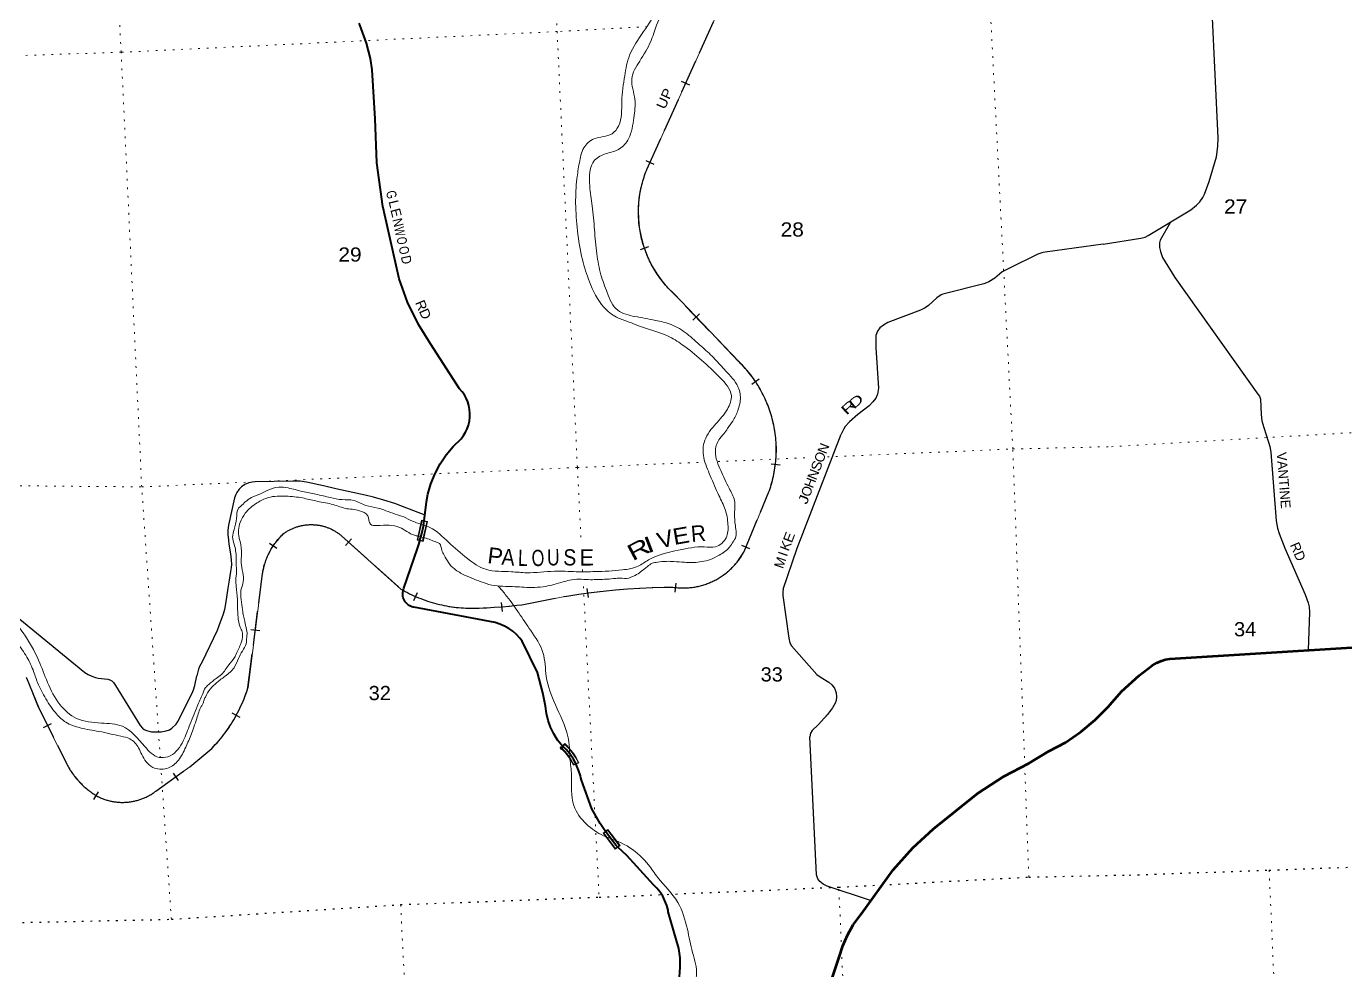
# Model space of a CAD drawing. Header units: feet. Extents: x 751810 to 1010326, y -353855 to -161247.
# Drawn here: x 927308 to 943578, y -195181 to -183539 of the extents above; entities that cross this region are included whole.
import ezdxf
from ezdxf.enums import TextEntityAlignment as Align

# ---------------------------------------------------------------- set-up
doc = ezdxf.new("R2010")
doc.units = ezdxf.units.FT
doc.header["$LTSCALE"] = 70
doc.header["$PDMODE"] = 32
doc.header["$PDSIZE"] = 35
doc.linetypes.add('DOTTED', pattern=[1.5, 0.3, -1.2])
doc.linetypes.add('LONG_DASHED', pattern=[7.5, 6, -1.5])
for name, color, linetype, lineweight in [('23', 7, 'Continuous', 70), ('26', 7, 'Continuous', 40), ('29', 7, 'Continuous', 25), ('34', 7, 'Continuous', 25), ('39', 7, 'Continuous', 13), ('6', 7, 'DOTTED', 25), ('61', 7, 'Continuous', 13), ('63', 7, 'Continuous', 25), ('7', 7, 'DOTTED', 13)]:
    doc.layers.add(name, color=color, linetype=linetype, lineweight=lineweight)
for name, color, linetype in [('27', 7, 'Continuous'), ('30', 7, 'Continuous'), ('41', 7, 'Continuous')]:
    doc.layers.add(name, color=color, linetype=linetype)

msp = doc.modelspace()

# ---------------------------------------------------------------- linework, layer by layer
at = {"layer": '23'}
for points in [[(940814.72, -191739.15), (941031.45, -191542.11), (941191.37, -191420.5), (941248.94, -191385.29), (941305.31, -191360.1), (941357.68, -191346.89), (941410.77, -191337.39), (944712.66, -191131.18)], [(937130.14, -195617.28), (937333.72, -195014.3), (937377.41, -194876.5), (937435.27, -194744.03), (937506.66, -194618.33), (937590.8, -194500.78), (937608.04, -194479.61), (937999.28, -193939.21), (938240.52, -193667.25), (938494.58, -193433.81), (939038.36, -192995.39), (939365.36, -192783.56), (939669.1, -192626.77), (939916.84, -192475.84), (940121.38, -192367.45), (940313.47, -192238.28), (940491, -192089.74), (940652.04, -191923.46), (940672.44, -191899.72), (940814.72, -191739.15)]]:
    msp.add_lwpolyline(points, dxfattribs=at)
at = {"layer": '26'}
for points in [[(932214.82, -189635.53), (932242.89, -189399.57), (932260.63, -189306.69), (932297.57, -189177.14), (932347.86, -189052.16), (932410.93, -188933.12), (932486.1, -188821.32), (932572.55, -188718), (932669.32, -188624.28), (932670.63, -188622.74), (932699.74, -188584.26), (932724.67, -188542.95), (932745.15, -188499.26), (932760.95, -188453.67), (932771.9, -188406.68), (932777.88, -188358.8), (932778.82, -188310.56), (932774.71, -188262.49), (932765.6, -188215.1), (932751.58, -188168.93), (932732.82, -188124.48), (932709.51, -188082.23), (932681.91, -188042.65), (932650.33, -188006.18), (932290.12, -187453.29), (932143.6, -187215.95), (932008.92, -186939.47), (931903.89, -186650.42), (931719.92, -185828.96), (931714.34, -185804.05), (931709.31, -185778.96), (931705.66, -185760.74), (931629.07, -185221.68), (931609.24, -184677.58), (931572.16, -184075.11), (931550.89, -183936.68), (931504.12, -183747.59), (931437.84, -183564.43), (931410.89, -183499.1)], [(933897.42, -192388.31), (933859.31, -192337.55), (933812.14, -192261.39), (933773.18, -192180.72), (933742.87, -192096.42), (933721.54, -192009.42), (933709.42, -191920.66), (933678.73, -191754.46), (933609.82, -191504.62), (933422.28, -191117.57), (933395.4, -191082.67), (933353.91, -191037.82), (933307.96, -190997.55), (933258.05, -190962.31), (933204.73, -190932.47), (933148.59, -190908.37), (933090.23, -190890.28), (932084.98, -190700.42), (932079.42, -190699.24), (932062.5, -190694.4), (932046.17, -190687.82), (932030.62, -190679.57), (932016.02, -190669.73), (932002.53, -190658.43), (931990.29, -190645.78), (931979.45, -190631.92), (931970.11, -190617), (931962.38, -190601.18), (931956.35, -190584.65), (931952.07, -190567.57), (931949.61, -190550.14), (931948.98, -190532.55), (931950.2, -190514.99), (931953.24, -190497.65), (931958.08, -190480.73), (931964.66, -190464.41), (932130.21, -189976.04), (932138.76, -189950.8), (932146.13, -189926.04), (932168.42, -189846.95), (932184.79, -189790.55), (932203.88, -189702.31), (932214.82, -189635.53)], [(934086.58, -192635.35), (934056.2, -192575.07), (934010.74, -192506.85), (933967.11, -192455.91), (933897.41, -192388.31)], [(934600.31, -193660.33), (934580.31, -193637.59), (934499.39, -193532.06), (934441.21, -193454.74), (934384.02, -193366.59), (934283.34, -193186.25), (934155.46, -192830.65), (934146.51, -192805.78), (934140.01, -192780.65), (934118.28, -192709.8), (934096.89, -192659.56), (934086.58, -192635.35)], [(935335.84, -195481.29), (935338.9, -195455), (935357.61, -195294.52), (935363.3, -195257.51), (935373.05, -195140.84), (935370.54, -195023.78), (935355.82, -194907.63), (935224.79, -194454.3), (935221.29, -194436.16), (935205.58, -194376.79), (935183.75, -194319.38), (935156.03, -194264.57), (935122.74, -194212.96), (935084.24, -194165.11), (935040.94, -194121.55), (934712.94, -193763.13), (934600.31, -193660.33)]]:
    msp.add_lwpolyline(points, dxfattribs=at)
at = {"layer": '29'}
for p, q in [((927113.7, -190753.02), (928029.18, -191503.97)), ((937162, -192053.18), (937224.45, -191982.68)), ((937054.26, -194001.38), (936969.67, -192299.1))]:
    msp.add_line(p, q, dxfattribs=at)
for points in [[(940587, -186224.1), (941054.32, -186151.32), (941104.2, -186136.01), (941141.78, -186117.21), (941670.81, -185801.22), (941740.4, -185743.85), (941780.67, -185700.87), (941818.25, -185649.83), (941839.15, -185608.73), (941896.37, -185453.09), (941984.92, -185146.9), (942003.47, -185018.6), (942005.61, -184914.09), (941932, -183349.93)], [(941418.81, -185951.74), (941291.63, -186173.83), (941281.37, -186208.53), (941284.05, -186264.94), (941294.79, -186315.97), (941320.42, -186386.44), (941472.7, -186636.33), (942497.41, -188072.66), (942516.2, -188099.52), (942526.73, -188135.96), (942534.73, -188325.23), (942545.73, -188403.05), (942567.87, -188485.22), (942627.67, -188664.29), (942645.05, -188717.32), (942657.73, -188790.13), (942722.9, -189633.26), (942739.53, -189726.67), (942757.79, -189791.74), (942829.47, -189971.06), (943078.13, -190541.72), (943117.51, -190645.92), (943128.24, -190694.27), (943131.14, -190759.39), (943114.21, -191231.01)], [(940587, -186224.1), (939871.81, -186321.34), (939842.15, -186326.28), (939782.83, -186348.54), (939683.97, -186395.52), (939530.73, -186469.7), (939340.42, -186566.14), (939308.29, -186593.34), (939250.79, -186644.17), (939176.65, -186688.68), (939169.88, -186692.25), (939115.51, -186712.03), (938611.3, -186840.62), (938589.06, -186848.04), (938537.16, -186885.13), (938433.35, -186979.09), (938391.33, -187008.77), (938334.49, -187038.44), (937934.09, -187191.75), (937879.72, -187221.42), (937835.23, -187256.04), (937803.1, -187298.08), (937785.79, -187350.01), (937785.79, -187503.32), (937815.45, -187997.87), (937805.57, -188074.53), (937785.79, -188121.51), (937748.72, -188166.02), (937701.76, -188215.47), (937563.35, -188324.27), (937459.54, -188413.29), (937405.17, -188472.64), (937387.87, -188499.84), (937355.69, -188564.58)], [(936642.23, -190477.12), (936813.35, -189970.3), (937355.69, -188564.58)], [(932224.99, -189567.3), (931945.43, -189456.79), (931852.75, -189423.42), (931718.05, -189380.14), (931587.05, -189341.82), (931488.19, -189318.32), (931122.4, -189239.19), (930974.1, -189204.57), (930764.02, -189157.59), (930733.13, -189152.64), (930686.17, -189147.7), (930593.48, -189145.22), (930128.82, -189155.12), (930091.76, -189158.82), (930052.2, -189167.48), (930001.54, -189188.5), (929960.75, -189216.93), (929931.1, -189244.13), (929901.43, -189286.17), (929889.09, -189309.66), (929876.72, -189352.94), (929800.1, -189689.23), (929793.94, -189751.06), (929792.68, -189805.45), (929798.88, -189873.46), (929805.04, -189924.14), (929827.29, -190040.36), (929834.7, -190114.55)], [(929834.7, -190114.55), (929835.95, -190172.67), (929834.72, -190209.76), (929827.3, -190261.68), (929807.53, -190365.55), (929792.7, -190466.93), (929765.52, -190657.33), (929751.92, -190727.79), (929733.39, -190785.92), (929681.48, -190930.56), (929659.24, -190986.21), (929476.34, -191371.96), (929444.2, -191431.28), (929431.85, -191465.93), (929409.61, -191547.53)], [(936642.23, -190477.12), (936636.5, -190510.19), (936636.5, -190554.69), (936710.65, -191083.86), (936725.48, -191140.74), (936745.25, -191177.83), (937056.67, -191528.97), (937111.05, -191568.52), (937204.97, -191622.92), (937242.04, -191657.55), (937274.17, -191697.11), (937293.95, -191753.99), (937298.89, -191805.91), (937296.42, -191850.43), (937284.06, -191885.04), (937249.45, -191939.44), (937190.14, -192023.51), (937071.5, -192152.09), (936997.35, -192221.33), (936977.59, -192253.49), (936969.67, -192299.1)], [(928029.18, -191503.97), (928071.23, -191530.19), (928113.25, -191551.21), (928161.44, -191568.51), (928194.81, -191575.94), (928310.98, -191588.3), (928336.92, -191594.48), (928360.41, -191608.09), (928382.65, -191629.1), (928407.37, -191664.96), (928711.37, -192159.51), (928739.79, -192192.89), (928759.56, -192206.49), (928790.46, -192221.33), (928849.77, -192234.92), (928909.1, -192238.64), (928970.88, -192234.92), (929030.21, -192226.28), (929072.21, -192211.43), (929101.88, -192191.66), (929153.79, -192142.2), (929177.26, -192108.81), (929351.51, -191761.4), (929367.57, -191719.35), (929383.64, -191664.96), (929409.61, -191547.53)], [(937719.49, -194318.04), (937182.73, -194137.7), (937135.77, -194112.98), (937093.75, -194080.83), (937070.28, -194047.45), (937054.26, -194001.38)]]:
    msp.add_lwpolyline(points, dxfattribs=at)
at = {"layer": '34', "lineweight": 13}
for p, q in [((934961.88, -185303), (935799.3, -183446.57)), ((936092.55, -187669.46), (935291.52, -186832.27)), ((936160.39, -190013.05), (936465.82, -189279.26)), ((931193.78, -189819.73), (931926.71, -190477.7)), ((930041.82, -191690.14), (930220.78, -190285.84)), ((933416.62, -190670.35), (933972.35, -190563.47))]:
    msp.add_line(p, q, dxfattribs=at)
for points in [[(927307.99, -191571.68), (927454.77, -191931.26), (927807.52, -192635.53)], [(928906.04, -192969.56), (929324.82, -192668.11), (929594.48, -192441.91)]]:
    msp.add_lwpolyline(points, dxfattribs=at)
for centre, radius, start, end in [((936234.01, -185828.95), 1376.57, 157.5378, 226.79061), ((935044.45, -188760.66), 1513.02, 339.95519, 46.15431), ((930820.65, -190259.99), 577.11, 49.71849, 126.14297), ((931071.9, -190420.44), 861.69, 133.36034, 171.01308), ((935410.13, -189614.31), 849.63, 261.35631, 332.01109), ((932797.52, -188985.72), 1727.51, 239.72972, 269.58923), ((935344.4, -199113.29), 8659.22, 90.40999, 99.11693), ((932739.63, -185366.23), 5347.15, 270.48756, 277.27367), ((928290.28, -191156.87), 1830.92, 315.42389, 343.06667), ((928667.67, -192197.36), 965.32, 206.99474, 240.15299), ((928494.35, -192424.59), 682.99, 243.2781, 307.06868)]:
    msp.add_arc(centre, radius, start, end, dxfattribs=at)
at = {"layer": '39'}
for points in [[(940335.9, -180145.41), (940276.26, -180118.6), (940133.02, -180056.63), (939996.76, -180024.67), (939858.3, -179986.73), (939661.97, -179970.78), (939524.71, -180037.6), (939412.95, -180145.94), (939294.27, -180226.28), (939150.22, -180269.13), (938960.74, -180279.16), (938764.3, -180325.69), (938590.32, -180446.07), (938450.16, -180615.76), (938296.32, -180800), (938163.09, -180866.69), (938001.5, -180930.25), (937861.73, -180981.03), (937734.37, -181041.49), (937574.08, -181147.33), (937379.43, -181252.24), (937179.3, -181375.47), (937004.27, -181461.62), (936836.03, -181571.75), (936593.29, -181688.26), (936476.24, -181689.95), (936275.21, -181718.48), (936117.71, -181783.93), (935966.3, -181915.69), (935852.48, -182088.58), (935770.1, -182298.76), (935653.43, -182510.04), (935505.66, -182760.58), (935358.73, -182972.81), (935219.4, -183235.19), (935080.87, -183523.73), (935008.27, -183723.53), (934872.35, -183965.64), (934774.14, -184186.41), (934812.13, -184437.12), (934798.94, -184665.27), (934734.18, -184923.27), (934620.97, -185049.78), (934459.19, -185107.3), (934316.31, -185188.41), (934255.42, -185506.74), (934287.17, -185751.61), (934314.42, -186047), (934343.74, -186344.34), (934394.01, -186600.71), (934471.47, -186821.95), (934601.32, -187039.53), (934813.63, -187115.43), (935065.48, -187163.89), (935258.83, -187214.2), (935456.24, -187330.88), (935630.5, -187482.56), (935782.2, -187622.86), (935911.77, -187765.87), (936071.01, -187954.3), (936114.09, -188108.12), (936080.96, -188278.45), (936020.25, -188405.33), (935956.41, -188496.02), (935909.98, -188561.98), (935847.72, -188638.52), (935805.66, -188780.92), (935871.45, -189016.65), (935975.01, -189233.04), (936040.22, -189384.14), (936039.13, -189544.49)], [(932172.02, -189676.6), (932284.99, -189718.67), (932514.64, -189898.83), (932746.92, -190099.05), (932975.14, -190232.9), (933289.03, -190263.27), (933477.17, -190275.45), (933819.83, -190256.54), (934088.53, -190262.14), (934322.7, -190260.77), (934657.22, -190240.1), (934853.66, -190193.58), (934980.53, -190117.01), (935352.36, -189996.41), (935668.12, -189956.18), (935807.36, -189953.79), (935937.27, -189844.88), (935960.5, -189680.9), (935926.57, -189496.57), (935848.58, -189323.7), (935742.13, -189079.19), (935662.59, -188855.99), (935674.19, -188642), (935811.34, -188440.15), (935953.15, -188258.32), (936002.48, -188089.48), (935864.56, -187872.16), (935397.73, -187463.73), (935214.69, -187354.65), (934920.83, -187253.11), (934718.6, -187176.89), (934587.78, -187124.6), (934430.52, -187000.6), (934251.32, -186687.85), (934166.2, -186414.45), (934104.83, -186059.68), (934082.27, -185719.8), (934097.2, -185417.03), (934127.51, -185220.59), (934182.46, -185037.47), (934308.21, -184924.66), (934530.44, -184863.21), (934610.29, -184767.98), (934651.44, -184464.38), (934688.13, -184146.81), (934747.02, -183895.05), (934919.78, -183603.4), (935092.66, -183315.78), (935199.96, -183062.48)], [(929897.74, -190294.9), (929900.97, -190259.69), (929894.16, -190169.22), (929895.65, -190086.54), (929870.41, -189922.09), (929851.56, -189834.01), (929868.94, -189742.77), (929901.05, -189604.71), (929923.5, -189481.07), (929952.82, -189454.42), (930007.88, -189401.81), (930082.98, -189349.05), (930186.63, -189305.46), (930286.13, -189257.98), (930420.22, -189219.47), (930535.63, -189229.92), (930712.6, -189272.69), (930879.23, -189307.72), (931056.14, -189348.47), (931204.32, -189374.01), (931345.94, -189383.63), (931493.21, -189445.48), (931643.59, -189476.99), (931739.51, -189510.23), (931857.92, -189552.83), (931961.32, -189586)], [(931237.97, -189483.79), (931068.7, -189428.69), (930875.72, -189390.46), (930713.05, -189353.29), (930512.5, -189331.42), (930290.93, -189348.51), (930153.6, -189413.32), (930008.11, -189540.86), (929945.01, -189655.72), (929930.53, -189841.59), (929944.98, -189888.46)], [(932138.99, -189823.51), (932094.07, -189813.39), (931911.4, -189716.4), (931634.07, -189692.93), (931550.81, -189677.43), (931517.28, -189571.68), (931416.46, -189510.38), (931237.97, -189483.79)], [(935465.94, -190147.13), (935542.82, -190149.59), (935635.36, -190138.6), (935745.56, -190110.92), (935852.93, -190057.14), (935981.14, -189958.36), (936023.59, -189894.54), (936042.9, -189865.72), (936062.67, -189786.49), (936051.7, -189692.12), (936039.13, -189544.49)], [(931961.32, -189586), (932070.54, -189638.8), (932172.02, -189676.6)], [(932138.99, -189823.51), (932293.66, -189869.55), (932367.27, -189899.46), (932402.11, -189916.5), (932430.81, -189996.2), (932460.97, -190057.72), (932514.3, -190150.75), (932587.37, -190229.05), (932712.82, -190303.68), (932831.48, -190354.34), (932943.85, -190397.13), (933084.26, -190432.99), (933217.82, -190442.87), (933333.04, -190447.28), (933446.31, -190453.77), (933579.62, -190455.6), (933712.5, -190443.33), (933812.73, -190420), (933928.86, -190388.11), (934004.95, -190367.56), (934127.68, -190353.6), (934155.99, -190354.72), (934265.22, -190361.34), (934355.98, -190358.47), (934466.92, -190354.95), (934575.66, -190345.46), (934654.33, -190342.97), (934763, -190331.47), (934764.46, -190330.55)], [(929944.98, -189888.46), (929960.98, -190044.17), (929958.27, -190153.08), (929981.58, -190386.12), (929954.54, -190491.78), (929958.06, -190606.54), (929974, -190730.98), (929986.44, -190807.17), (930002.6, -190873.16), (930004.55, -190896.66), (930013.65, -190935.33), (930029.57, -191017.21), (930024.86, -191071.98), (930017.18, -191150.82), (929971.49, -191240.94), (929923.85, -191333.14), (929868.75, -191445.72), (929760.91, -191549.9), (929656.35, -191629.8), (929577.96, -191706.84), (929515.54, -191808.72), (929497.63, -191852.48), (929484.51, -191893.15)], [(934763, -190331.47), (934814.96, -190309.06), (934885.47, -190261.56), (934966.37, -190198.47), (935027.23, -190158.39), (935091.06, -190145.03), (935202.4, -190134.64), (935292.21, -190136.87), (935423.58, -190146.51), (935465.94, -190147.13)], [(929897.74, -190294.9), (929891.59, -190348.67), (929896.82, -190453.3), (929903.27, -190531.69), (929912.04, -190620.09), (929913.49, -190732.9), (929918.23, -190821.42), (929941.92, -190935.55), (929958.07, -190974.33), (929975.27, -191035.26), (929948.79, -191159.03), (929888.32, -191293.95), (929875.01, -191320.57), (929803.1, -191411.53), (929713.83, -191529.23), (929648.69, -191577.64), (929558.13, -191653.06), (929518.91, -191690.58), (929479.14, -191776.48), (929445.84, -191844.83)], [(933128.37, -190441.88), (933214.8, -190541.72), (933367.17, -190753.42)], [(924116.75, -193199.02), (924167.74, -193113.53), (924300.68, -192905.77), (924579.73, -192788.11), (924828.46, -192669.39), (925075.61, -192564.83), (925340.73, -192453.66), (925516.7, -192266.71), (925660.33, -192078.77), (925719.99, -191917.67), (925714.18, -191728.41), (925704.5, -191478.82), (925919.57, -191250.32), (926280.47, -190970.86), (926612.01, -190787.04), (926913.64, -190747.26), (927120.83, -190853.56), (927267.16, -191016.2), (927459.27, -191354.74), (927568.59, -191627.38), (927720.28, -191898.67), (927925.47, -192071.54), (928234.11, -192128.27), (928491.76, -192168.48), (928767.95, -192417.7), (928943.67, -192551.19), (929054.48, -192543.65), (929228.99, -192374.89), (929315.53, -192168.6), (929415.08, -191925.63), (929445.84, -191844.83)], [(933367.17, -190753.42), (933379.31, -190770.28), (933527.36, -190989.3), (933678.99, -191258.58), (933720.41, -191555.54), (933832.03, -191902.67), (933985.4, -192294.83), (934011.83, -192573.4)], [(929484.51, -191893.15), (929465.5, -191924.03), (929409.45, -192070.91), (929335.19, -192282.85), (929263.55, -192448.36), (929167.4, -192604.57), (929040.72, -192687.18), (928866.69, -192674.55), (928730.57, -192515.62), (928691.67, -192432.21), (928585.4, -192324.73), (928471.27, -192290.05), (928202.97, -192232.04), (927969.4, -192187.04), (927795.66, -192117.97), (927679.49, -192016.85), (927548.56, -191829.54), (927445.49, -191629.26), (927390.24, -191473.81), (927299.89, -191293.28), (927171.29, -191115.97), (927040.56, -191001.21), (926820.12, -190923.54), (926668.66, -190922.29), (926537.63, -190994.96), (926312.07, -191145.19), (926012.9, -191396.5), (925855.31, -191524.43), (925822.93, -191587.93), (925825.78, -191680.54), (925894.47, -191813.39), (925780.49, -192046.75), (925553.59, -192350.18), (925421.12, -192507.54), (925201.58, -192722.07), (925084.71, -192729.8), (924876.73, -192794.83), (924681.28, -192873.57), (924493.23, -192929.91), (924344.52, -192952.75), (924238.16, -193105.26), (924192.15, -193190.28)], [(934011.69, -192571.96), (934030.19, -192767.01), (934060.03, -193146.96), (934214.39, -193373.84), (934426.79, -193518.26), (934454.02, -193530.63)], [(934454.02, -193530.63), (934750.31, -193665.21), (934980.95, -193877.58), (935092.61, -194029.23), (935342.48, -194341.75), (935459.59, -194670.57), (935524.97, -194958.71), (935571.83, -195235.34), (935513.18, -195495.16), (935525.6, -195653.38)]]:
    msp.add_spline(points, degree=3, dxfattribs=at)
at = {"layer": '6'}
for points in [[(940908.16, -194002.22), (942634.97, -193942.24), (945002.99, -193856.33), (948000.21, -193752.57), (953313.33, -193494.25), (955671.09, -193400.66), (958482.55, -193253.51), (961000.52, -193151.81), (963825.63, -193129.25), (966350.54, -193059.58), (968997.24, -192889.8), (969194.01, -192882.26), (972256.87, -192775.6)], [(919850.01, -194860.73), (921600.94, -194803.02), (923721.18, -194679.47), (926628.22, -194601.53), (929095.84, -194547.59), (931923.02, -194367.39), (934371.31, -194275.76), (937327.42, -194151.94), (939671.73, -194027.33), (940908.16, -194002.22)]]:
    msp.add_lwpolyline(points, dxfattribs=at)
at = {"layer": '61'}
for p, q in [((932127.05, -189871.52), (932181.93, -189627.62)), ((932181.93, -189627.62), (932255.1, -189644.08)), ((933896.45, -192436.32), (933947, -192380.92)), ((933907.74, -192435.8), (933947.51, -192392.21)), ((934122.27, -192617.34), (934054.58, -192649.63)), ((934111.61, -192613.55), (934058.36, -192638.95)), ((934419.78, -193485.71), (934479.54, -193440.38)), ((934570.88, -193684.88), (934419.78, -193485.71))]:
    msp.add_line(p, q, dxfattribs=at)
for points in [[(932255.1, -189644.08), (932200.22, -189887.98), (932127.05, -189871.52)], [(934479.54, -193440.38), (934630.63, -193639.55), (934570.88, -193684.88)]]:
    msp.add_lwpolyline(points, dxfattribs=at)
for points in [[(932136.61, -189865.47), (932187.97, -189637.18), (932245.53, -189650.12), (932194.17, -189878.41)], [(934430.99, -193487.24), (934478, -193451.58), (934619.41, -193638.01), (934572.41, -193673.66)]]:
    msp.add_lwpolyline(points, close=True, dxfattribs=at)
for radius, start, end in [(670.92, 25.15583, 47.9471), (678.92, 25.81785, 47.28577), (745.92, 25.15584, 47.94712), (737.92, 25.79265, 47.31254)]:
    msp.add_arc((933447.21, -192934.63), radius, start, end, dxfattribs=at)
msp.add_point((933907.74, -192435.8), dxfattribs=at)
at = {"layer": '63'}
for p, q in [((935489.93, -184262.51), (935389.1, -184217.02)), ((935051.42, -185240.95), (934950.6, -185195.47)), ((934981.6, -186255.75), (934877.33, -186292.65)), ((935609.13, -187083.06), (935529.21, -187159.53)), ((936346.92, -187890.25), (936255.46, -187952.46)), ((936602.33, -188947.98), (936492.46, -188935.26)), ((931243.33, -189939.62), (931317.22, -189857.31)), ((930397.11, -189975.69), (930305.03, -189914.41)), ((936231.71, -189980.93), (936129.59, -189938.42)), ((932086.96, -190618.87), (932132.02, -190517.86)), ((934239.28, -190578.91), (934224.9, -190469.24)), ((935308.86, -190514.36), (935320.45, -190404.36)), ((933179.49, -190751.84), (933169.44, -190641.69)), ((930187.32, -190992.26), (930077.6, -190978.27)), ((927517.78, -192182.34), (927616.67, -192132.81)), ((929943.38, -192061.49), (929846.89, -192007.42)), ((929185.53, -192837.51), (929120.91, -192747.74)), ((928140.76, -193069.37), (928198.71, -192975.15))]:
    msp.add_line(p, q, dxfattribs=at)
at = {"layer": '63', "linetype": 'LONG_DASHED'}
for points in [[(936156.95, -187736.71), (936138.84, -187717.55), (936120.57, -187698.63), (936101.77, -187679.91), (936091.77, -187670.24), (935290.74, -186833.05), (935273.29, -186816.47), (935256.29, -186799.55), (935239.58, -186782.33), (935222.94, -186764.83), (935206.79, -186747), (935191.03, -186728.98), (935175.35, -186710.67), (935160.14, -186692.03), (935145.32, -186673.19), (935130.69, -186653.97), (935116.54, -186634.62), (935102.58, -186615.08), (935088.98, -186595.13), (935075.88, -186575.07), (935063.07, -186554.72), (935050.54, -186534.25), (935038.39, -186513.39), (935026.62, -186492.51), (935015.23, -186471.22), (935004.24, -186449.94), (934993.52, -186428.34), (934983.29, -186406.63), (934973.44, -186384.72), (934963.89, -186362.7), (934954.81, -186340.37), (934946.01, -186317.94), (934937.71, -186295.39), (934929.69, -186272.73), (934922.25, -186249.86), (934915.1, -186226.9), (934908.34, -186203.91), (934901.96, -186180.72), (934896.07, -186157.41), (934890.56, -186133.91), (934885.34, -186110.49), (934880.7, -186086.84), (934876.46, -186063.2), (934872.49, -186039.45), (934869.03, -186015.77), (934866.04, -185991.79), (934863.34, -185967.9), (934861.22, -185943.99), (934859.31, -185920.07), (934857.97, -185895.94), (934857.03, -185871.99), (934856.47, -185848.04), (934856.3, -185823.87), (934856.72, -185799.89), (934857.34, -185775.89), (934858.53, -185751.88), (934860.02, -185727.76), (934862, -185703.91), (934864.48, -185679.96), (934867.24, -185656.09), (934870.39, -185632.21), (934874.13, -185608.5), (934878.17, -185584.7), (934882.59, -185561.07), (934887.51, -185537.53), (934892.82, -185514.16), (934898.52, -185490.79), (934904.52, -185467.5), (934911.1, -185444.39), (934917.99, -185421.37), (934925.35, -185398.44), (934933.03, -185375.58), (934941.19, -185353.01), (934949.64, -185330.52), (934958.5, -185308.21), (934960.87, -185302.56), (935798.29, -183446.13)], [(935786.85, -190374.68), (935800.06, -190367.94), (935813.14, -190361), (935826.15, -190353.88), (935838.93, -190346.56), (935851.69, -190338.88), (935864.29, -190331.1), (935876.68, -190323.03), (935888.99, -190314.86), (935901.18, -190306.32), (935913.14, -190297.67), (935924.95, -190288.82), (935936.73, -190279.72), (935948.18, -190270.39), (935959.58, -190260.96), (935970.75, -190251.24), (935981.87, -190241.35), (935992.66, -190231.31), (936003.33, -190221), (936013.84, -190210.58), (936024.2, -190199.98), (936034.26, -190189.15), (936044.26, -190178.14), (936054.03, -190167), (936063.55, -190155.66), (936072.85, -190144.2), (936082.01, -190132.55), (936091.01, -190120.78), (936099.69, -190108.8), (936108.22, -190096.7), (936116.53, -190084.41), (936124.68, -190072.01), (936132.51, -190059.46), (936140.18, -190046.81), (936147.62, -190034.04), (936154.82, -190021.05), (936159.4, -190012.58), (936464.79, -189278.86), (936470.77, -189262.31), (936479.31, -189237.22), (936487.43, -189212.2), (936495.05, -189186.84), (936502.26, -189161.55), (936509.09, -189135.99), (936515.38, -189110.42), (936521.22, -189084.7), (936526.71, -189058.94), (936531.63, -189032.95), (936536.21, -189006.9), (936540.25, -188980.85), (936543.96, -188954.74), (936547, -188928.52), (936549.69, -188902.26), (936551.97, -188876.05), (936553.8, -188849.73), (936555.08, -188823.38), (936555.9, -188796.88), (936556.42, -188770.55), (936556.28, -188744.12), (936555.71, -188717.76), (936554.81, -188691.35), (936553.39, -188665.13), (936551.4, -188638.68), (936549.12, -188612.4), (936546.2, -188586.22), (936543.06, -188560.07), (936539.26, -188533.83), (936535.08, -188507.86), (936530.47, -188481.96), (936525.4, -188455.93), (936519.74, -188430.22), (936513.86, -188404.54), (936507.36, -188378.97), (936500.52, -188353.34), (936493.21, -188328.13), (936485.35, -188302.89), (936477.19, -188277.81), (936468.61, -188252.81), (936459.44, -188228.13), (936449.93, -188203.38), (936440.03, -188178.93), (936429.63, -188154.67), (936418.84, -188130.7), (936407.63, -188106.79), (936396.13, -188083.04), (936384.02, -188059.61), (936371.61, -188036.35), (936358.69, -188013.26), (936345.48, -187990.35), (936331.8, -187967.84), (936317.81, -187945.49), (936303.44, -187923.42), (936288.57, -187901.55), (936273.43, -187880.04), (936257.87, -187858.61), (936241.95, -187837.67), (936225.61, -187816.8), (936208.93, -187796.42), (936191.94, -187776.2), (936174.7, -187756.36), (936156.95, -187736.71)], [(930040.74, -191689.91), (930219.69, -190285.68), (930222.14, -190270.77), (930224.91, -190256.01), (930227.93, -190241.29), (930231.15, -190226.51), (930234.68, -190211.86), (930238.47, -190197.36), (930242.43, -190182.79), (930246.72, -190168.35), (930251.25, -190154.04), (930256.06, -190139.69), (930261.09, -190125.55), (930266.29, -190111.44), (930271.83, -190097.37), (930277.61, -190083.52), (930283.63, -190069.71), (930289.82, -190056.02), (930296.34, -190042.38), (930303.01, -190028.93), (930310.02, -190015.53), (930317.18, -190002.35), (930324.59, -189989.19), (930332.22, -189976.24), (930340.1, -189963.43), (930348.14, -189950.72), (930356.5, -189938.15), (930365.02, -189925.7), (930373.77, -189913.46), (930382.68, -189901.33), (930391.9, -189889.42), (930401.27, -189877.63), (930410.8, -189866.03), (930420.56, -189854.56), (930430.55, -189843.29), (930440.78, -189832.16), (930451.08, -189821.22), (930461.68, -189810.48), (930472.43, -189799.96), (930479.56, -189793.1), (930487.83, -189787.14), (930496.12, -189781.44), (930504.52, -189775.88), (930513.03, -189770.38), (930521.63, -189765.1), (930530.29, -189759.99), (930539.06, -189754.95), (930547.93, -189750.12), (930556.85, -189745.47), (930565.92, -189740.92), (930574.98, -189736.58), (930584.13, -189732.34), (930593.41, -189728.28), (930602.71, -189724.43), (930612.09, -189720.72), (930621.5, -189717.15), (930631.06, -189713.75), (930640.58, -189710.51), (930650.25, -189707.47), (930659.87, -189704.58), (930669.61, -189701.84), (930679.36, -189699.3), (930689.16, -189696.94), (930698.99, -189694.7), (930708.9, -189692.69), (930718.84, -189690.81), (930728.78, -189689.13), (930738.74, -189687.58), (930748.76, -189686.28), (930758.78, -189685.12), (930768.79, -189684.1), (930778.85, -189683.27), (930788.92, -189682.65), (930799.05, -189682.2), (930809.11, -189681.87), (930819.22, -189681.79), (930829.31, -189681.87), (930839.41, -189682.08), (930849.45, -189682.48), (930859.56, -189683.11), (930869.63, -189683.85), (930879.66, -189684.84), (930889.67, -189685.9), (930899.73, -189687.22), (930909.68, -189688.68), (930919.61, -189690.32), (930929.59, -189692.12), (930939.45, -189694.15), (930949.29, -189696.27), (930959.11, -189698.62), (930968.94, -189701.11), (930978.62, -189703.77), (930988.31, -189706.65), (930997.94, -189709.63), (931007.55, -189712.79), (931017.04, -189716.18), (931026.54, -189719.68), (931035.95, -189723.34), (931045.28, -189727.2), (931054.51, -189731.19), (931063.69, -189735.36)], [(931063.71, -189735.36), (931072.84, -189739.64), (931081.87, -189744.15), (931090.82, -189748.78), (931099.71, -189753.6), (931108.55, -189758.53), (931117.22, -189763.65), (931125.84, -189768.87), (931134.36, -189774.26), (931142.79, -189779.84), (931151.1, -189785.52), (931159.37, -189791.36), (931167.46, -189797.34), (931175.53, -189803.47), (931183.4, -189809.75), (931191.22, -189816.14), (931194.5, -189818.9), (931927.36, -190476.8), (931953.45, -190491.83), (931979.82, -190506.23), (932006.46, -190520.17), (932033.43, -190533.91), (932060.59, -190546.96), (932087.86, -190559.49), (932115.47, -190571.8), (932143.26, -190583.42), (932171.17, -190594.51), (932199.48, -190605.25), (932227.76, -190615.36), (932256.23, -190625.18), (932285.03, -190634.39), (932313.79, -190642.98), (932342.82, -190651.13), (932371.87, -190658.88), (932401.27, -190666.05), (932430.54, -190672.75), (932460.17, -190678.84), (932489.68, -190684.47), (932519.44, -190689.64), (932549.16, -190694.2), (932579, -190698.22), (932608.86, -190701.86), (932638.92, -190704.8), (932669, -190707.37), (932699.05, -190709.32), (932729.12, -190710.88), (932759.24, -190711.67), (932785.13, -190712.09), (932799.04, -190711.78), (932892.74, -190710.29), (932985.99, -190706.65), (933078.77, -190701.38), (933172.13, -190695.06), (933265.05, -190686.59), (933357.49, -190676.49), (933416.45, -190669.26), (933972.16, -190562.39), (934121.95, -190539.22), (934271.43, -190519.63), (934421.31, -190502.59), (934572.32, -190487.12), (934723.03, -190475.22), (934873.29, -190466.01), (935024.69, -190458.39), (935175.78, -190454.31), (935282.51, -190453.2), (935297.3, -190455.36), (935311.95, -190457.16), (935326.66, -190458.71), (935341.47, -190460.1), (935356.24, -190461.14), (935370.97, -190461.92), (935385.81, -190462.55), (935400.61, -190462.83), (935415.37, -190462.84), (935430.26, -190462.61), (935445.02, -190462.11), (935459.8, -190461.44), (935474.62, -190460.43), (935489.31, -190459.14), (935504.06, -190457.61), (935518.74, -190455.89), (935533.47, -190453.84), (935548.06, -190451.59), (935562.7, -190449.02), (935577.19, -190446.24), (935591.73, -190443.22), (935606.13, -190439.91), (935620.5, -190436.34), (935634.8, -190432.6), (935649.07, -190428.5), (935663.28, -190424.22), (935677.36, -190419.67), (935691.38, -190414.93), (935705.3, -190409.84), (935719.14, -190404.57), (935732.85, -190399.09), (935746.5, -190393.36), (935760.03, -190387.35), (935773.52, -190381.08), (935786.85, -190374.68)], [(927307.01, -191562.53), (927309.04, -191571.35), (927455.77, -191930.81), (927808.5, -192635.03), (927816.24, -192650.02), (927824.29, -192664.75), (927832.59, -192679.35), (927841.11, -192693.95), (927849.93, -192708.29), (927858.96, -192722.41), (927868.21, -192736.53), (927877.76, -192750.38), (927887.52, -192764.02), (927897.58, -192777.62), (927907.82, -192790.9), (927918.23, -192804.11), (927928.97, -192817.14), (927939.89, -192829.87), (927951.07, -192842.45), (927962.38, -192854.88), (927974.02, -192867.13), (927985.75, -192879.11), (927997.82, -192890.92), (928009.99, -192902.48), (928022.41, -192913.89), (928035, -192925.01), (928047.8, -192935.91), (928060.73, -192946.64), (928073.96, -192957.1), (928087.32, -192967.4), (928100.85, -192977.39), (928114.51, -192987.2)], [(928114.51, -192987.2), (928128.42, -192996.67), (928142.46, -193005.97), (928156.58, -193015.01), (928170.93, -193023.82), (928185.44, -193032.34), (928187.76, -193033.67), (928198.43, -193038.96), (928209.17, -193043.99), (928220.02, -193048.84), (928230.99, -193053.6), (928242.01, -193058.08), (928253.07, -193062.35), (928264.25, -193066.53), (928275.49, -193070.43), (928286.76, -193074.12), (928298.19, -193077.66), (928309.59, -193080.95), (928321.04, -193084.13), (928332.62, -193087.05), (928344.17, -193089.74), (928355.81, -193092.24), (928367.46, -193094.59), (928379.23, -193096.7), (928390.93, -193098.62), (928402.76, -193100.3), (928414.52, -193101.8), (928426.38, -193103.11), (928438.21, -193104.17), (928450.07, -193105.03), (928461.93, -193105.73), (928473.85, -193106.16), (928485.77, -193106.44), (928497.68, -193106.47), (928509.57, -193106.35), (928521.45, -193105.93), (928533.36, -193105.35), (928545.19, -193104.59), (928557.05, -193103.61), (928568.89, -193102.4), (928580.75, -193100.97), (928592.53, -193099.41), (928604.3, -193097.55), (928616.02, -193095.52), (928627.74, -193093.32), (928639.33, -193090.92), (928650.99, -193088.23), (928662.56, -193085.42), (928674.03, -193082.35), (928685.47, -193079.17), (928696.92, -193075.7), (928708.22, -193072.08), (928719.45, -193068.26), (928730.71, -193064.24), (928741.79, -193059.97), (928752.84, -193055.6), (928763.81, -193050.97), (928774.76, -193046.18), (928785.51, -193041.21), (928796.23, -193035.99), (928806.86, -193030.65), (928817.42, -193025.13), (928827.8, -193019.37), (928838.19, -193013.45), (928848.42, -193007.38), (928858.53, -193001.09), (928868.5, -192994.66), (928878.39, -192988.03), (928888.2, -192981.29), (928897.82, -192974.3), (928905.39, -192968.67), (929324.14, -192667.24), (929593.73, -192441.1), (929616.04, -192418.2), (929637.74, -192394.88), (929659.04, -192371.17), (929680.22, -192347.07), (929700.73, -192322.6), (929720.73, -192297.86), (929740.61, -192272.75), (929759.83, -192247.25), (929778.52, -192221.49), (929796.96, -192195.22), (929814.75, -192168.81), (929832.28, -192142.16), (929849.29, -192115), (929865.65, -192087.7), (929881.62, -192060.02), (929897.19, -192032.21), (929912.26, -192003.9), (929926.8, -191975.58), (929940.82, -191946.76), (929954.32, -191917.93), (929967.43, -191888.72), (929979.89, -191859.39), (929991.84, -191829.79), (930003.39, -191800.08), (930014.29, -191769.98), (930024.82, -191739.75), (930034.68, -191709.41), (930040.74, -191689.91)]]:
    msp.add_lwpolyline(points, dxfattribs=at)
at = {"layer": '7'}
for p, q in [((935838.63, -188904.08), (936985.25, -188855.3)), ((934167.16, -190235.7), (934169.12, -190274.45)), ((934177.68, -190443.91), (934371.31, -194275.76)), ((929095.84, -194547.59), (928969.02, -192698.62))]:
    msp.add_line(p, q, dxfattribs=at)
for points in [[(933136.64, -164186.42), (933078.34, -164669.32), (933178.37, -167334.44), (933434.75, -172723.35), (933714.49, -178149.81), (933853.71, -183602.89), (934103.6, -188977.9), (934150.1, -189898.13)], [(928959.31, -192556.94), (928730.2, -189216.55), (928476.76, -183857.78), (928194.45, -178413.26), (928022.48, -173011.6), (927796.91, -167770.84), (927785.26, -164405.19)], [(939671.73, -194027.33), (939473.28, -188749.45), (939195.13, -183308.83), (939134.49, -180279.81)], [(934964.4, -183541.74), (933853.71, -183602.89), (928476.76, -183857.78), (923325.28, -184024.91), (917735.7, -184324.82), (912389.33, -184786.31), (909144.62, -184830.38)], [(940690.09, -188720.88), (944856.91, -188477.96), (950095.19, -188266.88), (955516.05, -188058.96), (960862.76, -187783.22), (966198.61, -187548.25), (971523.14, -187332.8), (972024.31, -187325.22)], [(937187.46, -188846.7), (939473.28, -188749.45), (940690.09, -188720.88)], [(909356.83, -190147.3), (912524.29, -189771.97), (917885.89, -189674.77), (923549.23, -189344.31), (926179.48, -189194.53), (928730.2, -189216.55), (934103.6, -188977.9), (935680.56, -188910.81)], [(942634.97, -193942.24), (942967.25, -201521.18), (943180.19, -206923.24), (943324.01, -209592.8)], [(937976.8, -209813.37), (937875.6, -206740.42), (937648.04, -201435.23), (937327.42, -194151.94)], [(931923.02, -194367.39), (932285.06, -201421.64), (932485.8, -206774.02), (932681.71, -210030.55)]]:
    msp.add_lwpolyline(points, dxfattribs=at)

# ---------------------------------------------------------------- texts
at = {"layer": '27'}
for s, rotation, width, p in [('G', 281.893, 0.8, (931752.88, -185626.11)), ('L', 283.369, 1.05, (931785.04, -185742.4)), ('N', 284.02, 0.9, (931833.44, -185972.16)), ('W', 280.604, 0.75, (931855.53, -186079.47)), ('O', 278.374, 0.75, (931880.77, -186189.55)), ('O', 280.801, 0.8, (931907.88, -186310.84)), ('D', 282.908, 0.9, (931936.3, -186430.24)), ('R', 292.44, 1.05, (932123.83, -187000.27)), ('D', 294.018, 1.1, (932172.07, -187108.07))]:
    msp.add_text(s, height=120, rotation=rotation, dxfattribs=dict(at, width=width)).set_placement(p, align=Align.CENTER)
msp.add_text('E', height=120, rotation=284.645, dxfattribs=at).set_placement((931809.62, -185852.56), align=Align.CENTER)
at = {"layer": '30'}
for s, rotation, width, p in [('R', 42.614, 1.6, (937489.05, -188277.38)), ('D', 41.67, 1.55, (937579.44, -188206)), ('N', 68.903, 1.05, (937193.47, -188762.79)), ('N', 68.903, 1.05, (937069.67, -189083.67)), ('S', 68.903, 1.15, (937110.32, -188978.32)), ('J', 68.903, 1.3, (936950.63, -189392.21)), ('E', 68.903, 1.15, (936769.33, -189858.83)), ('K', 68.903, 1.05, (936728.17, -189964.72))]:
    msp.add_text(s, height=120, rotation=rotation, dxfattribs=dict(at, width=width)).set_placement(p, align=Align.CENTER)
for s, rotation, p in [('O', 68.903, (937151.99, -188870.33)), ('VANTINE', 274.42, (942754.99, -189140.11)), ('O', 68.903, (936989.41, -189291.71)), ('H', 68.903, (937029.71, -189187.25)), ('I', 71.344, (936694.29, -190061.72)), ('RD', 293.545, (942935.23, -190038.52)), ('M', 71.344, (936659.98, -190168.89))]:
    msp.add_text(s, height=120, rotation=rotation, dxfattribs=at).set_placement(p, align=Align.CENTER)
at = {"layer": '41'}
for s, rotation, width, p in [('E', 9.821, 1.15, (935296.91, -189933.33)), ('R', 4.749, 0.95, (935512.08, -189897.12)), ('R', 27.827, 1.4, (934784.51, -190135.84)), ('I', 20.97, 1.45, (934971.95, -190039.6)), ('V', 15.724, 1.1, (935120.03, -189982.85)), ('P', 352.847, 1.05, (932986.47, -190156.06)), ('A', 355.793, 0.9, (933163.43, -190176.39)), ('L', 358.855, 0.8, (933369.9, -190190.14)), ('O', 3.082, 0.75, (933544.75, -190196.99)), ('U', 1.108, 0.8, (933731.4, -190186.8)), ('S', 358.964, 0.9, (933927.6, -190183.81))]:
    msp.add_text(s, height=200, rotation=rotation, dxfattribs=dict(at, width=width)).set_placement(p)
msp.add_text('E', height=200, rotation=0.484, dxfattribs=at).set_placement((934130.24, -190187.09))
at = {"layer": '63', "width": 1.15}
msp.add_text('UP', height=120, rotation=65.72, dxfattribs=at).set_placement((935181.36, -184570.58))
at = {"layer": '7'}
for s, width, p in [('27', 1.1, (942079.14, -185847.12)), ('28', 1.1, (936610.09, -186130.19)), ('29', 1.1, (931155.68, -186439.16)), ('34', 1.05, (942202.34, -191058.96)), ('33', 1.05, (936363.77, -191616.21)), ('32', 1.05, (931529.72, -191845.81))]:
    msp.add_text(s, height=175, dxfattribs=dict(at, width=width)).set_placement(p)

doc.saveas('drawing.dxf')
